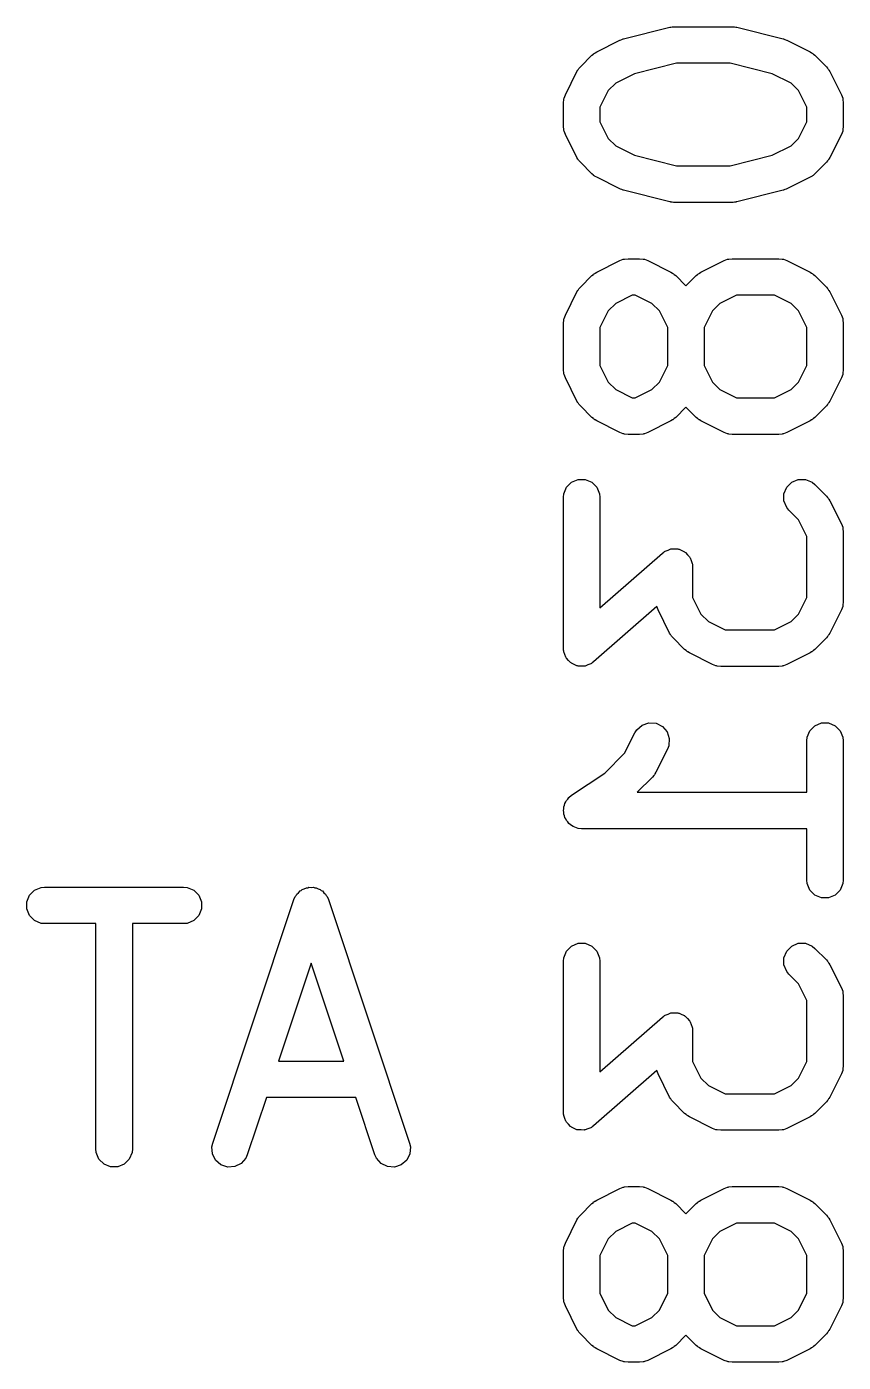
# Model space of a CAD drawing. Extents: x -2.1 to 1.75, y 0.25 to 2.72.
# Drawn here: x -0.092 to 0.0401, y 1.3953 to 1.6112 of the extents above; entities that cross this region are included whole.
import ezdxf

# ---------------------------------------------------------------- set-up
doc = ezdxf.new("R2010")
doc.units = 0
doc.header["$MEASUREMENT"] = 0
doc.layers.add('BLACK', color=7, linetype='CONTINUOUS')

msp = doc.modelspace()

# ---------------------------------------------------------------- linework, layer by layer
at = {"layer": 'BLACK', "linetype": 'CONTINUOUS'}
for p, q in [((0.00453, 1.60921), (0.01203, 1.61108)), ((0.01203, 1.61108), (0.01213, 1.6111)), ((0.01213, 1.6111), (0.01217, 1.61111)), ((0.01217, 1.61111), (0.01239, 1.61113)), ((0.01239, 1.61113), (0.0126, 1.61117)), ((0.0126, 1.61117), (0.01265, 1.61116)), ((0.01265, 1.61116), (0.01275, 1.61117)), ((0.01275, 1.61117), (0.02212, 1.61117)), ((0.02212, 1.61117), (0.02222, 1.61116)), ((0.02222, 1.61116), (0.02226, 1.61117)), ((0.02226, 1.61117), (0.02248, 1.61113)), ((0.02248, 1.61113), (0.0227, 1.61111)), ((0.0227, 1.61111), (0.02274, 1.6111)), ((0.02274, 1.6111), (0.02284, 1.61108)), ((0.02284, 1.61108), (0.03034, 1.60921)), ((0.00018, 1.60711), (0.00393, 1.60898)), ((0.00393, 1.60898), (0.00397, 1.609)), ((0.00397, 1.609), (0.00399, 1.60901)), ((0.00399, 1.60901), (0.00423, 1.6091)), ((0.00423, 1.6091), (0.00447, 1.60919)), ((0.00447, 1.60919), (0.00449, 1.60919)), ((0.00449, 1.60919), (0.00453, 1.60921)), ((0.03034, 1.60921), (0.03038, 1.60919)), ((0.03038, 1.60919), (0.0304, 1.60919)), ((0.0304, 1.60919), (0.03064, 1.6091)), ((0.03064, 1.6091), (0.03088, 1.60901)), ((0.03088, 1.60901), (0.0309, 1.609)), ((0.0309, 1.609), (0.03094, 1.60898)), ((0.03094, 1.60898), (0.03469, 1.60711)), ((-0.00246, 1.60468), (-0.00059, 1.60656)), ((-0.00059, 1.60656), (-0.00036, 1.60674)), ((-0.00036, 1.60674), (-0.00031, 1.6068)), ((-0.00031, 1.6068), (-0.00022, 1.60686)), ((-0.00022, 1.60686), (-0.00014, 1.60692)), ((-0.00014, 1.60692), (-0.00007, 1.60695)), ((-0.00007, 1.60695), (0.00018, 1.60711)), ((0.03469, 1.60711), (0.03494, 1.60695)), ((0.03494, 1.60695), (0.03501, 1.60692)), ((0.03501, 1.60692), (0.03509, 1.60686)), ((0.03509, 1.60686), (0.03518, 1.6068)), ((0.03518, 1.6068), (0.03523, 1.60674)), ((0.03523, 1.60674), (0.03546, 1.60656)), ((0.03546, 1.60656), (0.03733, 1.60468)), ((-0.00302, 1.60391), (-0.00286, 1.60416)), ((-0.00286, 1.60416), (-0.00283, 1.60423)), ((-0.00283, 1.60423), (-0.00277, 1.60431)), ((-0.00277, 1.60431), (-0.00271, 1.6044)), ((-0.00271, 1.6044), (-0.00265, 1.60445)), ((-0.00265, 1.60445), (-0.00246, 1.60468)), ((0.01311, 1.60526), (0.00628, 1.60356)), ((0.02176, 1.60526), (0.01311, 1.60526)), ((0.02859, 1.60356), (0.02176, 1.60526)), ((0.03733, 1.60468), (0.03752, 1.60445)), ((0.03752, 1.60445), (0.03758, 1.6044)), ((0.03758, 1.6044), (0.03763, 1.60431)), ((0.03763, 1.60431), (0.0377, 1.60423)), ((0.0377, 1.60423), (0.03773, 1.60416)), ((0.03773, 1.60416), (0.03789, 1.60391)), ((-0.00489, 1.60016), (-0.00302, 1.60391)), ((0.00325, 1.60204), (0.00205, 1.60084)), ((0.00628, 1.60356), (0.00325, 1.60204)), ((0.03162, 1.60204), (0.02859, 1.60356)), ((0.03282, 1.60084), (0.03162, 1.60204)), ((0.03789, 1.60391), (0.03976, 1.60016)), ((-0.0051, 1.59962), (-0.00489, 1.60016)), ((0.00205, 1.60084), (0.0007, 1.59815)), ((0.03417, 1.59815), (0.03282, 1.60084)), ((0.03976, 1.60016), (0.03997, 1.59962)), ((-0.0052, 1.59884), (-0.00515, 1.59942)), ((-0.0052, 1.59509), (-0.0052, 1.59884)), ((-0.00515, 1.59942), (-0.00511, 1.59952)), ((-0.00511, 1.59952), (-0.0051, 1.59962)), ((0.0007, 1.59815), (0.0007, 1.59579)), ((0.03417, 1.59579), (0.03417, 1.59815)), ((0.03997, 1.59962), (0.03997, 1.59952)), ((0.03997, 1.59952), (0.04001, 1.59942)), ((0.04001, 1.59942), (0.04007, 1.59884)), ((0.04007, 1.59884), (0.04007, 1.59509)), ((0.0007, 1.59579), (0.00205, 1.59309)), ((0.03282, 1.59309), (0.03417, 1.59579)), ((-0.00515, 1.59452), (-0.0052, 1.59509)), ((-0.00511, 1.59442), (-0.00515, 1.59452)), ((-0.0051, 1.59431), (-0.00511, 1.59442)), ((-0.00489, 1.59377), (-0.0051, 1.59431)), ((-0.00302, 1.59002), (-0.00489, 1.59377)), ((0.03976, 1.59377), (0.03789, 1.59002)), ((0.03997, 1.59431), (0.03976, 1.59377)), ((0.04001, 1.59452), (0.03997, 1.59442)), ((0.03997, 1.59442), (0.03997, 1.59431)), ((0.04007, 1.59509), (0.04001, 1.59452)), ((0.00205, 1.59309), (0.00325, 1.5919)), ((0.00325, 1.5919), (0.00628, 1.59038)), ((0.02859, 1.59038), (0.03162, 1.5919)), ((0.03162, 1.5919), (0.03282, 1.59309)), ((-0.00286, 1.58978), (-0.00302, 1.59002)), ((-0.00283, 1.5897), (-0.00286, 1.58978)), ((-0.00277, 1.58962), (-0.00283, 1.5897)), ((-0.00271, 1.58953), (-0.00277, 1.58962)), ((-0.00265, 1.58948), (-0.00271, 1.58953)), ((-0.00246, 1.58926), (-0.00265, 1.58948)), ((-0.00059, 1.58738), (-0.00246, 1.58926)), ((0.00628, 1.59038), (0.01311, 1.58867)), ((0.02176, 1.58867), (0.02859, 1.59038)), ((0.03733, 1.58926), (0.03546, 1.58738)), ((0.03752, 1.58948), (0.03733, 1.58926)), ((0.03758, 1.58953), (0.03752, 1.58948)), ((0.03763, 1.58962), (0.03758, 1.58953)), ((0.0377, 1.5897), (0.03763, 1.58962)), ((0.03773, 1.58978), (0.0377, 1.5897)), ((0.03789, 1.59002), (0.03773, 1.58978)), ((-0.00036, 1.5872), (-0.00059, 1.58738)), ((-0.00031, 1.58714), (-0.00036, 1.5872)), ((-0.00022, 1.58708), (-0.00031, 1.58714)), ((-0.00014, 1.58701), (-0.00022, 1.58708)), ((-0.00007, 1.58698), (-0.00014, 1.58701)), ((0.00018, 1.58683), (-0.00007, 1.58698)), ((0.00393, 1.58495), (0.00018, 1.58683)), ((0.01311, 1.58867), (0.02176, 1.58867)), ((0.03469, 1.58683), (0.03094, 1.58495)), ((0.03494, 1.58698), (0.03469, 1.58683)), ((0.03501, 1.58701), (0.03494, 1.58698)), ((0.03509, 1.58708), (0.03501, 1.58701)), ((0.03518, 1.58714), (0.03509, 1.58708)), ((0.03523, 1.5872), (0.03518, 1.58714)), ((0.03546, 1.58738), (0.03523, 1.5872)), ((0.00397, 1.58494), (0.00393, 1.58495)), ((0.00399, 1.58492), (0.00397, 1.58494)), ((0.00423, 1.58484), (0.00399, 1.58492)), ((0.00447, 1.58475), (0.00423, 1.58484)), ((0.00449, 1.58475), (0.00447, 1.58475)), ((0.00453, 1.58473), (0.00449, 1.58475)), ((0.01203, 1.58286), (0.00453, 1.58473)), ((0.03034, 1.58473), (0.02284, 1.58286)), ((0.03038, 1.58475), (0.03034, 1.58473)), ((0.0304, 1.58475), (0.03038, 1.58475)), ((0.03064, 1.58484), (0.0304, 1.58475)), ((0.03088, 1.58492), (0.03064, 1.58484)), ((0.0309, 1.58494), (0.03088, 1.58492)), ((0.03094, 1.58495), (0.0309, 1.58494)), ((0.01213, 1.58284), (0.01203, 1.58286)), ((0.01217, 1.58282), (0.01213, 1.58284)), ((0.01239, 1.5828), (0.01217, 1.58282)), ((0.0126, 1.58277), (0.01239, 1.5828)), ((0.01265, 1.58278), (0.0126, 1.58277)), ((0.01275, 1.58277), (0.01265, 1.58278)), ((0.02212, 1.58277), (0.01275, 1.58277)), ((0.02222, 1.58278), (0.02212, 1.58277)), ((0.02226, 1.58277), (0.02222, 1.58278)), ((0.02248, 1.5828), (0.02226, 1.58277)), ((0.0227, 1.58282), (0.02248, 1.5828)), ((0.02274, 1.58284), (0.0227, 1.58282)), ((0.02284, 1.58286), (0.02274, 1.58284)), ((0.00018, 1.57149), (0.00393, 1.57336)), ((0.00393, 1.57336), (0.00447, 1.57357)), ((0.00447, 1.57357), (0.00457, 1.57358)), ((0.00457, 1.57358), (0.00467, 1.57362)), ((0.00467, 1.57362), (0.00525, 1.57367)), ((0.00525, 1.57367), (0.00712, 1.57367)), ((0.00712, 1.57367), (0.0077, 1.57362)), ((0.0077, 1.57362), (0.0078, 1.57358)), ((0.0078, 1.57358), (0.0079, 1.57357)), ((0.0079, 1.57357), (0.00844, 1.57336)), ((0.00844, 1.57336), (0.01219, 1.57149)), ((0.01705, 1.57149), (0.0208, 1.57336)), ((0.0208, 1.57336), (0.02134, 1.57357)), ((0.02134, 1.57357), (0.02145, 1.57358)), ((0.02145, 1.57358), (0.02154, 1.57362)), ((0.02154, 1.57362), (0.02212, 1.57367)), ((0.02212, 1.57367), (0.02962, 1.57367)), ((0.02962, 1.57367), (0.0302, 1.57362)), ((0.0302, 1.57362), (0.03029, 1.57358)), ((0.03029, 1.57358), (0.0304, 1.57357)), ((0.0304, 1.57357), (0.03094, 1.57336)), ((0.03094, 1.57336), (0.03469, 1.57149)), ((-0.00246, 1.56906), (-0.00059, 1.57093)), ((-0.00059, 1.57093), (-0.00036, 1.57112)), ((-0.00036, 1.57112), (-0.00031, 1.57118)), ((-0.00031, 1.57118), (-0.00022, 1.57124)), ((-0.00022, 1.57124), (-0.00014, 1.5713)), ((-0.00014, 1.5713), (-0.00007, 1.57133)), ((-0.00007, 1.57133), (0.00018, 1.57149)), ((0.01219, 1.57149), (0.01244, 1.57133)), ((0.01244, 1.57133), (0.01251, 1.5713)), ((0.01251, 1.5713), (0.01259, 1.57124)), ((0.01259, 1.57124), (0.01268, 1.57118)), ((0.01268, 1.57118), (0.01273, 1.57112)), ((0.01273, 1.57112), (0.01296, 1.57093)), ((0.01296, 1.57093), (0.01462, 1.56927)), ((0.01462, 1.56927), (0.01628, 1.57093)), ((0.01628, 1.57093), (0.01651, 1.57112)), ((0.01651, 1.57112), (0.01656, 1.57118)), ((0.01656, 1.57118), (0.01665, 1.57124)), ((0.01665, 1.57124), (0.01673, 1.5713)), ((0.01673, 1.5713), (0.0168, 1.57133)), ((0.0168, 1.57133), (0.01705, 1.57149)), ((0.03469, 1.57149), (0.03494, 1.57133)), ((0.03494, 1.57133), (0.03501, 1.5713)), ((0.03501, 1.5713), (0.03509, 1.57124)), ((0.03509, 1.57124), (0.03518, 1.57118)), ((0.03518, 1.57118), (0.03523, 1.57112)), ((0.03523, 1.57112), (0.03546, 1.57093)), ((0.03546, 1.57093), (0.03733, 1.56906)), ((-0.00489, 1.56454), (-0.00302, 1.56829)), ((-0.00302, 1.56829), (-0.00286, 1.56854)), ((-0.00286, 1.56854), (-0.00283, 1.56861)), ((-0.00283, 1.56861), (-0.00277, 1.56869)), ((-0.00277, 1.56869), (-0.00271, 1.56878)), ((-0.00271, 1.56878), (-0.00265, 1.56883)), ((-0.00265, 1.56883), (-0.00246, 1.56906)), ((0.00594, 1.56777), (0.00325, 1.56642)), ((0.00643, 1.56777), (0.00594, 1.56777)), ((0.00912, 1.56642), (0.00643, 1.56777)), ((0.02282, 1.56777), (0.02012, 1.56642)), ((0.02892, 1.56777), (0.02282, 1.56777)), ((0.03162, 1.56642), (0.02892, 1.56777)), ((0.03733, 1.56906), (0.03752, 1.56883)), ((0.03752, 1.56883), (0.03758, 1.56878)), ((0.03758, 1.56878), (0.03763, 1.56869)), ((0.03763, 1.56869), (0.0377, 1.56861)), ((0.0377, 1.56861), (0.03773, 1.56854)), ((0.03773, 1.56854), (0.03789, 1.56829)), ((0.03789, 1.56829), (0.03976, 1.56454)), ((0.00205, 1.56522), (0.0007, 1.56253)), ((0.00325, 1.56642), (0.00205, 1.56522)), ((0.01032, 1.56522), (0.00912, 1.56642)), ((0.01167, 1.56253), (0.01032, 1.56522)), ((0.01892, 1.56522), (0.01757, 1.56253)), ((0.02012, 1.56642), (0.01892, 1.56522)), ((0.03282, 1.56522), (0.03162, 1.56642)), ((0.03417, 1.56253), (0.03282, 1.56522)), ((-0.0052, 1.56322), (-0.00515, 1.5638)), ((-0.0052, 1.55572), (-0.0052, 1.56322)), ((-0.00515, 1.5638), (-0.00511, 1.5639)), ((-0.00511, 1.5639), (-0.0051, 1.564)), ((-0.0051, 1.564), (-0.00489, 1.56454)), ((0.03976, 1.56454), (0.03997, 1.564)), ((0.03997, 1.564), (0.03997, 1.5639)), ((0.03997, 1.5639), (0.04001, 1.5638)), ((0.04001, 1.5638), (0.04007, 1.56322)), ((0.04007, 1.56322), (0.04007, 1.55572)), ((0.0007, 1.56253), (0.0007, 1.55642)), ((0.01167, 1.55642), (0.01167, 1.56253)), ((0.01757, 1.56253), (0.01757, 1.55642)), ((0.03417, 1.55642), (0.03417, 1.56253)), ((-0.00515, 1.55515), (-0.0052, 1.55572)), ((-0.00511, 1.55505), (-0.00515, 1.55515)), ((-0.0051, 1.55494), (-0.00511, 1.55505)), ((-0.00489, 1.5544), (-0.0051, 1.55494)), ((-0.00302, 1.55065), (-0.00489, 1.5544)), ((0.0007, 1.55642), (0.00205, 1.55372)), ((0.01032, 1.55372), (0.01167, 1.55642)), ((0.01757, 1.55642), (0.01892, 1.55372)), ((0.03282, 1.55372), (0.03417, 1.55642)), ((0.03976, 1.5544), (0.03789, 1.55065)), ((0.03997, 1.55494), (0.03976, 1.5544)), ((0.04001, 1.55515), (0.03997, 1.55505)), ((0.03997, 1.55505), (0.03997, 1.55494)), ((0.04007, 1.55572), (0.04001, 1.55515)), ((0.00205, 1.55372), (0.00325, 1.55253)), ((0.00325, 1.55253), (0.00594, 1.55118)), ((0.00643, 1.55118), (0.00912, 1.55253)), ((0.00912, 1.55253), (0.01032, 1.55372)), ((0.01892, 1.55372), (0.02012, 1.55253)), ((0.02012, 1.55253), (0.02282, 1.55118)), ((0.02892, 1.55118), (0.03162, 1.55253)), ((0.03162, 1.55253), (0.03282, 1.55372)), ((-0.00286, 1.55041), (-0.00302, 1.55065)), ((-0.00283, 1.55033), (-0.00286, 1.55041)), ((-0.00277, 1.55025), (-0.00283, 1.55033)), ((-0.00271, 1.55016), (-0.00277, 1.55025)), ((-0.00265, 1.55011), (-0.00271, 1.55016)), ((-0.00246, 1.54989), (-0.00265, 1.55011)), ((0.00594, 1.55118), (0.00643, 1.55118)), ((0.02282, 1.55118), (0.02892, 1.55118)), ((0.03752, 1.55011), (0.03733, 1.54989)), ((0.03758, 1.55016), (0.03752, 1.55011)), ((0.03763, 1.55025), (0.03758, 1.55016)), ((0.0377, 1.55033), (0.03763, 1.55025)), ((0.03773, 1.55041), (0.0377, 1.55033)), ((0.03789, 1.55065), (0.03773, 1.55041)), ((-0.00059, 1.54801), (-0.00246, 1.54989)), ((-0.00036, 1.54783), (-0.00059, 1.54801)), ((0.01296, 1.54801), (0.01273, 1.54783)), ((0.01462, 1.54967), (0.01296, 1.54801)), ((0.01628, 1.54801), (0.01462, 1.54967)), ((0.01651, 1.54783), (0.01628, 1.54801)), ((0.03546, 1.54801), (0.03523, 1.54783)), ((0.03733, 1.54989), (0.03546, 1.54801)), ((-0.00031, 1.54777), (-0.00036, 1.54783)), ((-0.00022, 1.54771), (-0.00031, 1.54777)), ((-0.00014, 1.54764), (-0.00022, 1.54771)), ((-0.00007, 1.54761), (-0.00014, 1.54764)), ((0.00018, 1.54746), (-0.00007, 1.54761)), ((0.00393, 1.54558), (0.00018, 1.54746)), ((0.01219, 1.54746), (0.00844, 1.54558)), ((0.01244, 1.54761), (0.01219, 1.54746)), ((0.01251, 1.54764), (0.01244, 1.54761)), ((0.01259, 1.54771), (0.01251, 1.54764)), ((0.01268, 1.54777), (0.01259, 1.54771)), ((0.01273, 1.54783), (0.01268, 1.54777)), ((0.01656, 1.54777), (0.01651, 1.54783)), ((0.01665, 1.54771), (0.01656, 1.54777)), ((0.01673, 1.54764), (0.01665, 1.54771)), ((0.0168, 1.54761), (0.01673, 1.54764)), ((0.01705, 1.54746), (0.0168, 1.54761)), ((0.0208, 1.54558), (0.01705, 1.54746)), ((0.03469, 1.54746), (0.03094, 1.54558)), ((0.03494, 1.54761), (0.03469, 1.54746)), ((0.03501, 1.54764), (0.03494, 1.54761)), ((0.03509, 1.54771), (0.03501, 1.54764)), ((0.03518, 1.54777), (0.03509, 1.54771)), ((0.03523, 1.54783), (0.03518, 1.54777)), ((0.00447, 1.54538), (0.00393, 1.54558)), ((0.00457, 1.54537), (0.00447, 1.54538)), ((0.00467, 1.54533), (0.00457, 1.54537)), ((0.00525, 1.54527), (0.00467, 1.54533)), ((0.00712, 1.54527), (0.00525, 1.54527)), ((0.0077, 1.54533), (0.00712, 1.54527)), ((0.0078, 1.54537), (0.0077, 1.54533)), ((0.0079, 1.54538), (0.0078, 1.54537)), ((0.00844, 1.54558), (0.0079, 1.54538)), ((0.02134, 1.54538), (0.0208, 1.54558)), ((0.02145, 1.54537), (0.02134, 1.54538)), ((0.02154, 1.54533), (0.02145, 1.54537)), ((0.02212, 1.54527), (0.02154, 1.54533)), ((0.02962, 1.54527), (0.02212, 1.54527)), ((0.0302, 1.54533), (0.02962, 1.54527)), ((0.03029, 1.54537), (0.0302, 1.54533)), ((0.0304, 1.54538), (0.03029, 1.54537)), ((0.03094, 1.54558), (0.0304, 1.54538)), ((-0.00471, 1.53674), (-0.00389, 1.53756)), ((-0.00389, 1.53756), (-0.00283, 1.538)), ((-0.00283, 1.538), (-0.00168, 1.538)), ((-0.00168, 1.538), (-0.00061, 1.53756)), ((-0.00061, 1.53756), (0.0002, 1.53674)), ((0.03091, 1.53674), (0.03173, 1.53756)), ((0.03173, 1.53756), (0.03279, 1.538)), ((0.03279, 1.538), (0.03395, 1.538)), ((0.03395, 1.538), (0.03501, 1.53756)), ((0.03501, 1.53756), (0.03546, 1.53719)), ((0.03546, 1.53719), (0.03733, 1.53531)), ((-0.0052, 1.5351), (-0.00515, 1.53568)), ((-0.0052, 1.51073), (-0.0052, 1.5351)), ((-0.00515, 1.53568), (-0.00471, 1.53674)), ((0.0002, 1.53674), (0.00064, 1.53568)), ((0.00064, 1.53568), (0.0007, 1.5351)), ((0.0007, 1.5351), (0.0007, 1.51724)), ((0.03047, 1.53568), (0.03091, 1.53674)), ((0.03047, 1.53453), (0.03047, 1.53568)), ((0.03733, 1.53531), (0.03752, 1.53509)), ((0.03752, 1.53509), (0.03758, 1.53504)), ((0.03758, 1.53504), (0.03763, 1.53495)), ((0.03763, 1.53495), (0.0377, 1.53487)), ((0.03091, 1.53346), (0.03047, 1.53453)), ((0.03128, 1.53301), (0.03091, 1.53346)), ((0.03282, 1.53148), (0.03128, 1.53301)), ((0.0377, 1.53487), (0.03773, 1.53479)), ((0.03773, 1.53479), (0.03789, 1.53455)), ((0.03789, 1.53455), (0.03976, 1.5308)), ((0.03417, 1.52878), (0.03282, 1.53148)), ((0.03976, 1.5308), (0.03997, 1.53026)), ((0.03417, 1.51893), (0.03417, 1.52878)), ((0.03997, 1.53026), (0.03997, 1.53015)), ((0.03997, 1.53015), (0.04001, 1.53005)), ((0.04001, 1.53005), (0.04007, 1.52948)), ((0.04007, 1.52948), (0.04007, 1.51823)), ((0.01105, 1.52625), (0.01111, 1.52631)), ((0.01111, 1.52631), (0.01116, 1.52633)), ((0.01116, 1.52633), (0.01127, 1.52641)), ((0.01127, 1.52641), (0.01173, 1.52657)), ((0.01173, 1.52657), (0.01217, 1.52675)), ((0.01217, 1.52675), (0.01227, 1.52675)), ((0.01227, 1.52675), (0.01236, 1.52678)), ((0.01236, 1.52678), (0.01284, 1.52675)), ((0.01284, 1.52675), (0.01332, 1.52675)), ((0.01332, 1.52675), (0.01341, 1.52671)), ((0.01341, 1.52671), (0.01351, 1.5267)), ((0.01351, 1.5267), (0.01394, 1.52649)), ((0.01394, 1.52649), (0.01439, 1.52631)), ((0.01439, 1.52631), (0.01446, 1.52624)), ((0.0007, 1.51724), (0.0108, 1.52607)), ((0.0108, 1.52607), (0.01105, 1.52625)), ((0.01446, 1.52624), (0.01455, 1.52619)), ((0.01455, 1.52619), (0.01486, 1.52583)), ((0.01486, 1.52583), (0.0152, 1.52549)), ((0.0152, 1.52549), (0.01524, 1.5254)), ((0.01524, 1.5254), (0.01531, 1.52533)), ((0.01531, 1.52533), (0.01546, 1.52487)), ((0.01546, 1.52487), (0.01564, 1.52443)), ((0.01564, 1.52443), (0.01566, 1.52429)), ((0.01566, 1.52429), (0.01567, 1.52423)), ((0.01567, 1.52423), (0.01567, 1.52416)), ((0.01567, 1.52416), (0.0157, 1.52385)), ((0.0157, 1.52385), (0.0157, 1.51893)), ((0.0157, 1.51893), (0.01705, 1.51623)), ((0.03282, 1.51623), (0.03417, 1.51893)), ((0.04001, 1.51765), (0.03997, 1.51755)), ((0.04007, 1.51823), (0.04001, 1.51765)), ((0.0099, 1.51744), (-0.00031, 1.50851)), ((0.01011, 1.51691), (0.0099, 1.51744)), ((0.01198, 1.51316), (0.01011, 1.51691)), ((0.01705, 1.51623), (0.01825, 1.51503)), ((0.03162, 1.51503), (0.03282, 1.51623)), ((0.03976, 1.51691), (0.03789, 1.51316)), ((0.03997, 1.51745), (0.03976, 1.51691)), ((0.03997, 1.51755), (0.03997, 1.51745)), ((0.01825, 1.51503), (0.02094, 1.51368)), ((0.02094, 1.51368), (0.02892, 1.51368)), ((0.02892, 1.51368), (0.03162, 1.51503)), ((0.01214, 1.51291), (0.01198, 1.51316)), ((0.01217, 1.51284), (0.01214, 1.51291)), ((0.01223, 1.51276), (0.01217, 1.51284)), ((0.01229, 1.51267), (0.01223, 1.51276)), ((0.01235, 1.51262), (0.01229, 1.51267)), ((0.01253, 1.51239), (0.01235, 1.51262)), ((0.01441, 1.51052), (0.01253, 1.51239)), ((0.03733, 1.51239), (0.03546, 1.51052)), ((0.03752, 1.51262), (0.03733, 1.51239)), ((0.03758, 1.51267), (0.03752, 1.51262)), ((0.03763, 1.51276), (0.03758, 1.51267)), ((0.0377, 1.51284), (0.03763, 1.51276)), ((0.03773, 1.51291), (0.0377, 1.51284)), ((0.03789, 1.51316), (0.03773, 1.51291)), ((-0.00517, 1.51042), (-0.0052, 1.51073)), ((-0.00518, 1.51035), (-0.00517, 1.51042)), ((-0.00516, 1.51029), (-0.00518, 1.51035)), ((-0.00515, 1.51015), (-0.00516, 1.51029)), ((-0.00496, 1.50971), (-0.00515, 1.51015)), ((-0.00481, 1.50926), (-0.00496, 1.50971)), ((-0.00474, 1.50918), (-0.00481, 1.50926)), ((-0.00471, 1.50909), (-0.00474, 1.50918)), ((-0.00437, 1.50875), (-0.00471, 1.50909)), ((0.01463, 1.51033), (0.01441, 1.51052)), ((0.01469, 1.51027), (0.01463, 1.51033)), ((0.01477, 1.51022), (0.01469, 1.51027)), ((0.01486, 1.51015), (0.01477, 1.51022)), ((0.01493, 1.51012), (0.01486, 1.51015)), ((0.01518, 1.50996), (0.01493, 1.51012)), ((0.01893, 1.50809), (0.01518, 1.50996)), ((0.03469, 1.50996), (0.03094, 1.50809)), ((0.03494, 1.51012), (0.03469, 1.50996)), ((0.03501, 1.51015), (0.03494, 1.51012)), ((0.03509, 1.51022), (0.03501, 1.51015)), ((0.03518, 1.51027), (0.03509, 1.51022)), ((0.03523, 1.51033), (0.03518, 1.51027)), ((0.03546, 1.51052), (0.03523, 1.51033)), ((-0.00405, 1.50839), (-0.00437, 1.50875)), ((-0.00396, 1.50834), (-0.00405, 1.50839)), ((-0.00389, 1.50827), (-0.00396, 1.50834)), ((-0.00345, 1.50809), (-0.00389, 1.50827)), ((-0.00302, 1.50788), (-0.00345, 1.50809)), ((-0.00292, 1.50787), (-0.00302, 1.50788)), ((-0.00283, 1.50783), (-0.00292, 1.50787)), ((-0.00235, 1.50783), (-0.00283, 1.50783)), ((-0.00187, 1.5078), (-0.00235, 1.50783)), ((-0.00177, 1.50783), (-0.00187, 1.5078)), ((-0.00168, 1.50783), (-0.00177, 1.50783)), ((-0.00123, 1.50802), (-0.00168, 1.50783)), ((-0.00078, 1.50817), (-0.00123, 1.50802)), ((-0.00066, 1.50825), (-0.00078, 1.50817)), ((-0.00061, 1.50827), (-0.00066, 1.50825)), ((-0.00056, 1.50833), (-0.00061, 1.50827)), ((-0.00031, 1.50851), (-0.00056, 1.50833)), ((0.01947, 1.50788), (0.01893, 1.50809)), ((0.01957, 1.50787), (0.01947, 1.50788)), ((0.01967, 1.50783), (0.01957, 1.50787)), ((0.02025, 1.50778), (0.01967, 1.50783)), ((0.02962, 1.50778), (0.02025, 1.50778)), ((0.0302, 1.50783), (0.02962, 1.50778)), ((0.03029, 1.50787), (0.0302, 1.50783)), ((0.0304, 1.50788), (0.03029, 1.50787)), ((0.03094, 1.50809), (0.0304, 1.50788)), ((0.00666, 1.49754), (0.00754, 1.4983)), ((0.00754, 1.4983), (0.00863, 1.49866)), ((0.00863, 1.49866), (0.00978, 1.49858)), ((0.00978, 1.49858), (0.01081, 1.49806)), ((0.03548, 1.49819), (0.03654, 1.49863)), ((0.03654, 1.49863), (0.03769, 1.49863)), ((0.03769, 1.49863), (0.03876, 1.49819)), ((0.0047, 1.49373), (0.00636, 1.49705)), ((0.00636, 1.49705), (0.00666, 1.49754)), ((0.01081, 1.49806), (0.01156, 1.49719)), ((0.01156, 1.49719), (0.01193, 1.4961)), ((0.01193, 1.4961), (0.01185, 1.49495)), ((0.03417, 1.49573), (0.03422, 1.49631)), ((0.03422, 1.49631), (0.03466, 1.49737)), ((0.03466, 1.49737), (0.03548, 1.49819)), ((0.03876, 1.49819), (0.03957, 1.49737)), ((0.03957, 1.49737), (0.04001, 1.49631)), ((0.04001, 1.49631), (0.04007, 1.49573)), ((0.01164, 1.49441), (0.00976, 1.49066)), ((0.01185, 1.49495), (0.01164, 1.49441)), ((0.03417, 1.48744), (0.03417, 1.49573)), ((0.04007, 1.49573), (0.04007, 1.47323)), ((0.00149, 1.49053), (0.0047, 1.49373)), ((-0.00389, 1.48694), (0.00149, 1.49053)), ((0.00921, 1.48989), (0.00675, 1.48744)), ((0.0094, 1.49012), (0.00921, 1.48989)), ((0.00946, 1.49017), (0.0094, 1.49012)), ((0.00951, 1.49026), (0.00946, 1.49017)), ((0.00958, 1.49034), (0.00951, 1.49026)), ((0.00961, 1.49041), (0.00958, 1.49034)), ((0.00976, 1.49066), (0.00961, 1.49041)), ((0.00675, 1.48744), (0.03417, 1.48744)), ((-0.00515, 1.48506), (-0.00504, 1.48533)), ((-0.00504, 1.48533), (-0.00498, 1.48562)), ((-0.00498, 1.48562), (-0.00482, 1.48586)), ((-0.00482, 1.48586), (-0.00471, 1.48612)), ((-0.00471, 1.48612), (-0.0045, 1.48633)), ((-0.0045, 1.48633), (-0.00434, 1.48657)), ((-0.00434, 1.48657), (-0.00389, 1.48694)), ((-0.00389, 1.48694), (-0.00389, 1.48694)), ((-0.00389, 1.48694), (-0.00389, 1.48694)), ((-0.00389, 1.48694), (-0.00389, 1.48694)), ((-0.0052, 1.48449), (-0.00515, 1.48477)), ((-0.00515, 1.4842), (-0.0052, 1.48449)), ((-0.00515, 1.48477), (-0.00515, 1.48506)), ((-0.00515, 1.48391), (-0.00515, 1.4842)), ((-0.00504, 1.48364), (-0.00515, 1.48391)), ((-0.00498, 1.48336), (-0.00504, 1.48364)), ((-0.00482, 1.48311), (-0.00498, 1.48336)), ((-0.00471, 1.48284), (-0.00482, 1.48311)), ((-0.0045, 1.48264), (-0.00471, 1.48284)), ((-0.00434, 1.4824), (-0.0045, 1.48264)), ((-0.0041, 1.48223), (-0.00434, 1.4824)), ((-0.00389, 1.48203), (-0.0041, 1.48223)), ((-0.00362, 1.48192), (-0.00389, 1.48203)), ((-0.00338, 1.48176), (-0.00362, 1.48192)), ((-0.0031, 1.4817), (-0.00338, 1.48176)), ((-0.00283, 1.48159), (-0.0031, 1.4817)), ((-0.00226, 1.48153), (-0.00283, 1.48159)), ((-0.00225, 1.48153), (-0.00226, 1.48153)), ((0.03417, 1.48153), (-0.00225, 1.48153)), ((-0.00225, 1.48153), (-0.00225, 1.48153)), ((-0.00225, 1.48153), (-0.00225, 1.48153)), ((0.03417, 1.47323), (0.03417, 1.48153)), ((0.03422, 1.47266), (0.03417, 1.47323)), ((0.03466, 1.47159), (0.03422, 1.47266)), ((0.04001, 1.47266), (0.03957, 1.47159)), ((0.04007, 1.47323), (0.04001, 1.47266)), ((-0.09202, 1.46972), (-0.09158, 1.47078)), ((-0.09158, 1.47078), (-0.09076, 1.4716)), ((-0.09076, 1.4716), (-0.0897, 1.47204)), ((-0.0897, 1.47204), (-0.08912, 1.47209)), ((-0.08912, 1.47209), (-0.06663, 1.47209)), ((-0.06663, 1.47209), (-0.06605, 1.47204)), ((-0.06605, 1.47204), (-0.06499, 1.4716)), ((-0.06499, 1.4716), (-0.06417, 1.47078)), ((-0.06417, 1.47078), (-0.06373, 1.46972)), ((-0.0488, 1.47007), (-0.04857, 1.4706)), ((-0.04857, 1.4706), (-0.04843, 1.47076)), ((-0.04843, 1.47076), (-0.04834, 1.47095)), ((-0.04834, 1.47095), (-0.04806, 1.47119)), ((-0.04806, 1.47119), (-0.04781, 1.47147)), ((-0.04781, 1.47147), (-0.04762, 1.47157)), ((-0.04762, 1.47157), (-0.04747, 1.47171)), ((-0.04747, 1.47171), (-0.04711, 1.47182)), ((-0.04711, 1.47182), (-0.04678, 1.47199)), ((-0.04678, 1.47199), (-0.04657, 1.472)), ((-0.04657, 1.472), (-0.04637, 1.47207)), ((-0.04637, 1.47207), (-0.046, 1.47204)), ((-0.046, 1.47204), (-0.04563, 1.47207)), ((-0.04563, 1.47207), (-0.04543, 1.472)), ((-0.04543, 1.472), (-0.04522, 1.47199)), ((-0.04522, 1.47199), (-0.04489, 1.47182)), ((-0.04489, 1.47182), (-0.04454, 1.47171)), ((-0.04454, 1.47171), (-0.04438, 1.47157)), ((-0.04438, 1.47157), (-0.04419, 1.47147)), ((-0.04419, 1.47147), (-0.04395, 1.47119)), ((-0.04395, 1.47119), (-0.04367, 1.47095)), ((-0.04367, 1.47095), (-0.04358, 1.47076)), ((-0.04358, 1.47076), (-0.04344, 1.4706)), ((-0.04344, 1.4706), (-0.0432, 1.47007)), ((0.03548, 1.47078), (0.03466, 1.47159)), ((0.03654, 1.47034), (0.03548, 1.47078)), ((0.03769, 1.47034), (0.03654, 1.47034)), ((0.03876, 1.47078), (0.03769, 1.47034)), ((0.03957, 1.47159), (0.03876, 1.47078)), ((-0.09202, 1.46856), (-0.09202, 1.46972)), ((-0.09158, 1.4675), (-0.09202, 1.46856)), ((-0.06373, 1.46856), (-0.06417, 1.4675)), ((-0.06373, 1.46972), (-0.06373, 1.46856)), ((-0.06193, 1.4307), (-0.0488, 1.47007)), ((-0.0432, 1.47007), (-0.03008, 1.4307)), ((-0.09076, 1.46669), (-0.09158, 1.4675)), ((-0.0897, 1.46624), (-0.09076, 1.46669)), ((-0.08912, 1.46619), (-0.0897, 1.46624)), ((-0.08083, 1.46619), (-0.08912, 1.46619)), ((-0.08083, 1.42977), (-0.08083, 1.46619)), ((-0.06663, 1.46619), (-0.07492, 1.46619)), ((-0.07492, 1.46619), (-0.07492, 1.42977)), ((-0.06605, 1.46624), (-0.06663, 1.46619)), ((-0.06499, 1.46669), (-0.06605, 1.46624)), ((-0.06417, 1.4675), (-0.06499, 1.46669)), ((-0.00515, 1.46069), (-0.00471, 1.46175)), ((-0.00471, 1.46175), (-0.00389, 1.46257)), ((-0.00389, 1.46257), (-0.00283, 1.46301)), ((-0.00283, 1.46301), (-0.00168, 1.46301)), ((-0.00168, 1.46301), (-0.00061, 1.46257)), ((-0.00061, 1.46257), (0.0002, 1.46175)), ((0.0002, 1.46175), (0.00064, 1.46069)), ((0.03047, 1.46069), (0.03091, 1.46175)), ((0.03091, 1.46175), (0.03173, 1.46257)), ((0.03173, 1.46257), (0.03279, 1.46301)), ((0.03279, 1.46301), (0.03395, 1.46301)), ((0.03395, 1.46301), (0.03501, 1.46257)), ((0.03501, 1.46257), (0.03546, 1.4622)), ((0.03546, 1.4622), (0.03733, 1.46032)), ((-0.046, 1.4598), (-0.05128, 1.44397)), ((-0.04073, 1.44397), (-0.046, 1.4598)), ((-0.0052, 1.46011), (-0.00515, 1.46069)), ((-0.0052, 1.43574), (-0.0052, 1.46011)), ((0.00064, 1.46069), (0.0007, 1.46011)), ((0.0007, 1.46011), (0.0007, 1.44225)), ((0.03047, 1.45953), (0.03047, 1.46069)), ((0.03091, 1.45847), (0.03047, 1.45953)), ((0.03733, 1.46032), (0.03752, 1.4601)), ((0.03752, 1.4601), (0.03758, 1.46005)), ((0.03758, 1.46005), (0.03763, 1.45996)), ((0.03763, 1.45996), (0.0377, 1.45988)), ((0.0377, 1.45988), (0.03773, 1.4598)), ((0.03773, 1.4598), (0.03789, 1.45956)), ((0.03789, 1.45956), (0.03976, 1.45581)), ((0.03128, 1.45802), (0.03091, 1.45847)), ((0.03282, 1.45649), (0.03128, 1.45802)), ((0.03417, 1.45379), (0.03282, 1.45649)), ((0.03976, 1.45581), (0.03997, 1.45527)), ((0.03997, 1.45527), (0.03997, 1.45516)), ((0.03997, 1.45516), (0.04001, 1.45506)), ((0.04001, 1.45506), (0.04007, 1.45449)), ((0.03417, 1.44393), (0.03417, 1.45379)), ((0.04007, 1.45449), (0.04007, 1.44324)), ((0.0007, 1.44225), (0.0108, 1.45108)), ((0.0108, 1.45108), (0.01105, 1.45126)), ((0.01105, 1.45126), (0.01111, 1.45132)), ((0.01111, 1.45132), (0.01116, 1.45134)), ((0.01116, 1.45134), (0.01127, 1.45142)), ((0.01127, 1.45142), (0.01173, 1.45157)), ((0.01173, 1.45157), (0.01217, 1.45176)), ((0.01217, 1.45176), (0.01227, 1.45176)), ((0.01227, 1.45176), (0.01236, 1.45179)), ((0.01236, 1.45179), (0.01284, 1.45176)), ((0.01284, 1.45176), (0.01332, 1.45176)), ((0.01332, 1.45176), (0.01341, 1.45172)), ((0.01341, 1.45172), (0.01351, 1.45171)), ((0.01351, 1.45171), (0.01394, 1.4515)), ((0.01394, 1.4515), (0.01439, 1.45132)), ((0.01439, 1.45132), (0.01446, 1.45125)), ((0.01446, 1.45125), (0.01455, 1.4512)), ((0.01455, 1.4512), (0.01486, 1.45084)), ((0.01486, 1.45084), (0.0152, 1.4505)), ((0.0152, 1.4505), (0.01524, 1.45041)), ((0.01524, 1.45041), (0.01531, 1.45034)), ((0.01531, 1.45034), (0.01546, 1.44988)), ((0.01546, 1.44988), (0.01564, 1.44944)), ((0.01564, 1.44944), (0.01566, 1.4493)), ((0.01566, 1.4493), (0.01567, 1.44924)), ((0.01567, 1.44924), (0.01567, 1.44917)), ((0.01567, 1.44917), (0.0157, 1.44886)), ((0.0157, 1.44886), (0.0157, 1.44393)), ((-0.05128, 1.44397), (-0.04073, 1.44397)), ((0.0099, 1.44245), (-0.00031, 1.43352)), ((0.01011, 1.44192), (0.0099, 1.44245)), ((0.0157, 1.44393), (0.01705, 1.44124)), ((0.03282, 1.44124), (0.03417, 1.44393)), ((0.03997, 1.44246), (0.03976, 1.44192)), ((0.04001, 1.44266), (0.03997, 1.44256)), ((0.03997, 1.44256), (0.03997, 1.44246)), ((0.04007, 1.44324), (0.04001, 1.44266)), ((0.01198, 1.43817), (0.01011, 1.44192)), ((0.01705, 1.44124), (0.01825, 1.44004)), ((0.01825, 1.44004), (0.02094, 1.43869)), ((0.02892, 1.43869), (0.03162, 1.44004)), ((0.03162, 1.44004), (0.03282, 1.44124)), ((0.03976, 1.44192), (0.03789, 1.43817)), ((-0.05325, 1.43807), (-0.05633, 1.42884)), ((-0.03876, 1.43807), (-0.05325, 1.43807)), ((-0.03568, 1.42884), (-0.03876, 1.43807)), ((0.01214, 1.43792), (0.01198, 1.43817)), ((0.01217, 1.43785), (0.01214, 1.43792)), ((0.01223, 1.43777), (0.01217, 1.43785)), ((0.01229, 1.43768), (0.01223, 1.43777)), ((0.02094, 1.43869), (0.02892, 1.43869)), ((0.03763, 1.43777), (0.03758, 1.43768)), ((0.0377, 1.43785), (0.03763, 1.43777)), ((0.03773, 1.43792), (0.0377, 1.43785)), ((0.03789, 1.43817), (0.03773, 1.43792)), ((-0.00517, 1.43543), (-0.0052, 1.43574)), ((0.01235, 1.43763), (0.01229, 1.43768)), ((0.01253, 1.4374), (0.01235, 1.43763)), ((0.01441, 1.43553), (0.01253, 1.4374)), ((0.03733, 1.4374), (0.03546, 1.43553)), ((0.03752, 1.43763), (0.03733, 1.4374)), ((0.03758, 1.43768), (0.03752, 1.43763)), ((-0.00518, 1.43536), (-0.00517, 1.43543)), ((-0.00516, 1.4353), (-0.00518, 1.43536)), ((-0.00515, 1.43516), (-0.00516, 1.4353)), ((-0.00496, 1.43472), (-0.00515, 1.43516)), ((-0.00481, 1.43427), (-0.00496, 1.43472)), ((-0.00474, 1.43419), (-0.00481, 1.43427)), ((-0.00471, 1.4341), (-0.00474, 1.43419)), ((-0.00437, 1.43376), (-0.00471, 1.4341)), ((-0.00405, 1.4334), (-0.00437, 1.43376)), ((-0.00031, 1.43352), (-0.00056, 1.43334)), ((0.01463, 1.43534), (0.01441, 1.43553)), ((0.01469, 1.43528), (0.01463, 1.43534)), ((0.01477, 1.43522), (0.01469, 1.43528)), ((0.01486, 1.43516), (0.01477, 1.43522)), ((0.01493, 1.43513), (0.01486, 1.43516)), ((0.01518, 1.43497), (0.01493, 1.43513)), ((0.01893, 1.4331), (0.01518, 1.43497)), ((0.03469, 1.43497), (0.03094, 1.4331)), ((0.03494, 1.43513), (0.03469, 1.43497)), ((0.03501, 1.43516), (0.03494, 1.43513)), ((0.03509, 1.43522), (0.03501, 1.43516)), ((0.03518, 1.43528), (0.03509, 1.43522)), ((0.03523, 1.43534), (0.03518, 1.43528)), ((0.03546, 1.43553), (0.03523, 1.43534)), ((-0.00396, 1.43335), (-0.00405, 1.4334)), ((-0.00389, 1.43328), (-0.00396, 1.43335)), ((-0.00345, 1.4331), (-0.00389, 1.43328)), ((-0.00302, 1.43289), (-0.00345, 1.4331)), ((-0.00292, 1.43288), (-0.00302, 1.43289)), ((-0.00283, 1.43284), (-0.00292, 1.43288)), ((-0.00235, 1.43284), (-0.00283, 1.43284)), ((-0.00187, 1.43281), (-0.00235, 1.43284)), ((-0.00177, 1.43284), (-0.00187, 1.43281)), ((-0.00168, 1.43284), (-0.00177, 1.43284)), ((-0.00123, 1.43303), (-0.00168, 1.43284)), ((-0.00078, 1.43318), (-0.00123, 1.43303)), ((-0.00066, 1.43326), (-0.00078, 1.43318)), ((-0.00061, 1.43328), (-0.00066, 1.43326)), ((-0.00056, 1.43334), (-0.00061, 1.43328)), ((0.01947, 1.43289), (0.01893, 1.4331)), ((0.01957, 1.43288), (0.01947, 1.43289)), ((0.01967, 1.43284), (0.01957, 1.43288)), ((0.02025, 1.43279), (0.01967, 1.43284)), ((0.02962, 1.43279), (0.02025, 1.43279)), ((0.0302, 1.43284), (0.02962, 1.43279)), ((0.03029, 1.43288), (0.0302, 1.43284)), ((0.0304, 1.43289), (0.03029, 1.43288)), ((0.03094, 1.4331), (0.0304, 1.43289)), ((-0.08077, 1.42919), (-0.08083, 1.42977)), ((-0.08033, 1.42813), (-0.08077, 1.42919)), ((-0.07498, 1.42919), (-0.07542, 1.42813)), ((-0.07492, 1.42977), (-0.07498, 1.42919)), ((-0.06206, 1.43014), (-0.06193, 1.4307)), ((-0.06197, 1.42899), (-0.06206, 1.43014)), ((-0.03008, 1.4307), (-0.02995, 1.43014)), ((-0.02995, 1.43014), (-0.03003, 1.42899)), ((-0.07951, 1.42732), (-0.08033, 1.42813)), ((-0.07845, 1.42687), (-0.07951, 1.42732)), ((-0.07623, 1.42732), (-0.0773, 1.42687)), ((-0.07542, 1.42813), (-0.07623, 1.42732)), ((-0.06146, 1.42796), (-0.06197, 1.42899)), ((-0.06059, 1.42721), (-0.06146, 1.42796)), ((-0.0595, 1.42684), (-0.06059, 1.42721)), ((-0.05732, 1.42744), (-0.05835, 1.42692)), ((-0.05656, 1.42831), (-0.05732, 1.42744)), ((-0.05633, 1.42884), (-0.05656, 1.42831)), ((-0.03544, 1.42831), (-0.03568, 1.42884)), ((-0.03469, 1.42744), (-0.03544, 1.42831)), ((-0.03366, 1.42692), (-0.03469, 1.42744)), ((-0.03142, 1.42721), (-0.03251, 1.42684)), ((-0.03055, 1.42796), (-0.03142, 1.42721)), ((-0.03003, 1.42899), (-0.03055, 1.42796)), ((-0.0773, 1.42687), (-0.07845, 1.42687)), ((-0.05835, 1.42692), (-0.0595, 1.42684)), ((-0.03251, 1.42684), (-0.03366, 1.42692)), ((0.00018, 1.42151), (0.00393, 1.42338)), ((0.00393, 1.42338), (0.00447, 1.42359)), ((0.00447, 1.42359), (0.00457, 1.4236)), ((0.00457, 1.4236), (0.00467, 1.42364)), ((0.00467, 1.42364), (0.00525, 1.42369)), ((0.00525, 1.42369), (0.00712, 1.42369)), ((0.00712, 1.42369), (0.0077, 1.42364)), ((0.0077, 1.42364), (0.0078, 1.4236)), ((0.0078, 1.4236), (0.0079, 1.42359)), ((0.0079, 1.42359), (0.00844, 1.42338)), ((0.00844, 1.42338), (0.01219, 1.42151)), ((0.01705, 1.42151), (0.0208, 1.42338)), ((0.0208, 1.42338), (0.02134, 1.42359)), ((0.02134, 1.42359), (0.02145, 1.4236)), ((0.02145, 1.4236), (0.02154, 1.42364)), ((0.02154, 1.42364), (0.02212, 1.42369)), ((0.02212, 1.42369), (0.02962, 1.42369)), ((0.02962, 1.42369), (0.0302, 1.42364)), ((0.0302, 1.42364), (0.03029, 1.4236)), ((0.03029, 1.4236), (0.0304, 1.42359)), ((0.0304, 1.42359), (0.03094, 1.42338)), ((0.03094, 1.42338), (0.03469, 1.42151)), ((-0.00246, 1.41908), (-0.00059, 1.42095)), ((-0.00059, 1.42095), (-0.00036, 1.42114)), ((-0.00036, 1.42114), (-0.00031, 1.4212)), ((-0.00031, 1.4212), (-0.00022, 1.42125)), ((-0.00022, 1.42125), (-0.00014, 1.42132)), ((-0.00014, 1.42132), (-0.00007, 1.42135)), ((-0.00007, 1.42135), (0.00018, 1.42151)), ((0.01219, 1.42151), (0.01244, 1.42135)), ((0.01244, 1.42135), (0.01251, 1.42132)), ((0.01251, 1.42132), (0.01259, 1.42125)), ((0.01259, 1.42125), (0.01268, 1.4212)), ((0.01268, 1.4212), (0.01273, 1.42114)), ((0.01273, 1.42114), (0.01296, 1.42095)), ((0.01296, 1.42095), (0.01462, 1.41929)), ((0.01462, 1.41929), (0.01628, 1.42095)), ((0.01628, 1.42095), (0.01651, 1.42114)), ((0.01651, 1.42114), (0.01656, 1.4212)), ((0.01656, 1.4212), (0.01665, 1.42125)), ((0.01665, 1.42125), (0.01673, 1.42132)), ((0.01673, 1.42132), (0.0168, 1.42135)), ((0.0168, 1.42135), (0.01705, 1.42151)), ((0.03469, 1.42151), (0.03494, 1.42135)), ((0.03494, 1.42135), (0.03501, 1.42132)), ((0.03501, 1.42132), (0.03509, 1.42125)), ((0.03509, 1.42125), (0.03518, 1.4212)), ((0.03518, 1.4212), (0.03523, 1.42114)), ((0.03523, 1.42114), (0.03546, 1.42095)), ((0.03546, 1.42095), (0.03733, 1.41908)), ((-0.00302, 1.41831), (-0.00286, 1.41856)), ((-0.00286, 1.41856), (-0.00283, 1.41863)), ((-0.00283, 1.41863), (-0.00277, 1.41871)), ((-0.00277, 1.41871), (-0.00271, 1.4188)), ((-0.00271, 1.4188), (-0.00265, 1.41885)), ((-0.00265, 1.41885), (-0.00246, 1.41908)), ((0.03733, 1.41908), (0.03752, 1.41885)), ((0.03752, 1.41885), (0.03758, 1.4188)), ((0.03758, 1.4188), (0.03763, 1.41871)), ((0.03763, 1.41871), (0.0377, 1.41863)), ((0.0377, 1.41863), (0.03773, 1.41856)), ((0.03773, 1.41856), (0.03789, 1.41831)), ((-0.00489, 1.41456), (-0.00302, 1.41831)), ((0.00325, 1.41644), (0.00205, 1.41524)), ((0.00594, 1.41779), (0.00325, 1.41644)), ((0.00643, 1.41779), (0.00594, 1.41779)), ((0.00912, 1.41644), (0.00643, 1.41779)), ((0.01032, 1.41524), (0.00912, 1.41644)), ((0.02012, 1.41644), (0.01892, 1.41524)), ((0.02282, 1.41779), (0.02012, 1.41644)), ((0.02892, 1.41779), (0.02282, 1.41779)), ((0.03162, 1.41644), (0.02892, 1.41779)), ((0.03282, 1.41524), (0.03162, 1.41644)), ((0.03789, 1.41831), (0.03976, 1.41456)), ((-0.00511, 1.41392), (-0.0051, 1.41402)), ((-0.0051, 1.41402), (-0.00489, 1.41456)), ((0.00205, 1.41524), (0.0007, 1.41254)), ((0.01167, 1.41254), (0.01032, 1.41524)), ((0.01892, 1.41524), (0.01757, 1.41254)), ((0.03417, 1.41254), (0.03282, 1.41524)), ((0.03976, 1.41456), (0.03997, 1.41402)), ((0.03997, 1.41402), (0.03997, 1.41392)), ((-0.0052, 1.41324), (-0.00515, 1.41382)), ((-0.0052, 1.40574), (-0.0052, 1.41324)), ((-0.00515, 1.41382), (-0.00511, 1.41392)), ((0.0007, 1.41254), (0.0007, 1.40644)), ((0.01167, 1.40644), (0.01167, 1.41254)), ((0.01757, 1.41254), (0.01757, 1.40644)), ((0.03417, 1.40644), (0.03417, 1.41254)), ((0.03997, 1.41392), (0.04001, 1.41382)), ((0.04001, 1.41382), (0.04007, 1.41324)), ((0.04007, 1.41324), (0.04007, 1.40574)), ((-0.00515, 1.40517), (-0.0052, 1.40574)), ((0.0007, 1.40644), (0.00205, 1.40374)), ((0.01032, 1.40374), (0.01167, 1.40644)), ((0.01757, 1.40644), (0.01892, 1.40374)), ((0.03282, 1.40374), (0.03417, 1.40644)), ((0.04007, 1.40574), (0.04001, 1.40517)), ((-0.00511, 1.40507), (-0.00515, 1.40517)), ((-0.0051, 1.40496), (-0.00511, 1.40507)), ((-0.00489, 1.40442), (-0.0051, 1.40496)), ((-0.00302, 1.40067), (-0.00489, 1.40442)), ((0.00205, 1.40374), (0.00325, 1.40254)), ((0.00912, 1.40254), (0.01032, 1.40374)), ((0.01892, 1.40374), (0.02012, 1.40254)), ((0.03162, 1.40254), (0.03282, 1.40374)), ((0.03976, 1.40442), (0.03789, 1.40067)), ((0.03997, 1.40496), (0.03976, 1.40442)), ((0.04001, 1.40517), (0.03997, 1.40507)), ((0.03997, 1.40507), (0.03997, 1.40496)), ((0.00325, 1.40254), (0.00594, 1.4012)), ((0.00594, 1.4012), (0.00643, 1.4012)), ((0.00643, 1.4012), (0.00912, 1.40254)), ((0.02012, 1.40254), (0.02282, 1.4012)), ((0.02282, 1.4012), (0.02892, 1.4012)), ((0.02892, 1.4012), (0.03162, 1.40254)), ((-0.00286, 1.40042), (-0.00302, 1.40067)), ((-0.00283, 1.40035), (-0.00286, 1.40042)), ((-0.00277, 1.40027), (-0.00283, 1.40035)), ((-0.00271, 1.40018), (-0.00277, 1.40027)), ((-0.00265, 1.40013), (-0.00271, 1.40018)), ((-0.00246, 1.3999), (-0.00265, 1.40013)), ((-0.00059, 1.39803), (-0.00246, 1.3999)), ((0.01462, 1.39969), (0.01296, 1.39803)), ((0.01628, 1.39803), (0.01462, 1.39969)), ((0.03733, 1.3999), (0.03546, 1.39803)), ((0.03752, 1.40013), (0.03733, 1.3999)), ((0.03758, 1.40018), (0.03752, 1.40013)), ((0.03763, 1.40027), (0.03758, 1.40018)), ((0.0377, 1.40035), (0.03763, 1.40027)), ((0.03773, 1.40042), (0.0377, 1.40035)), ((0.03789, 1.40067), (0.03773, 1.40042)), ((-0.00036, 1.39784), (-0.00059, 1.39803)), ((-0.00031, 1.39779), (-0.00036, 1.39784)), ((-0.00022, 1.39773), (-0.00031, 1.39779)), ((-0.00014, 1.39766), (-0.00022, 1.39773)), ((-0.00007, 1.39763), (-0.00014, 1.39766)), ((0.00018, 1.39748), (-0.00007, 1.39763)), ((0.00393, 1.3956), (0.00018, 1.39748)), ((0.01219, 1.39748), (0.00844, 1.3956)), ((0.01244, 1.39763), (0.01219, 1.39748)), ((0.01251, 1.39766), (0.01244, 1.39763)), ((0.01259, 1.39773), (0.01251, 1.39766)), ((0.01268, 1.39779), (0.01259, 1.39773)), ((0.01273, 1.39784), (0.01268, 1.39779)), ((0.01296, 1.39803), (0.01273, 1.39784)), ((0.01651, 1.39784), (0.01628, 1.39803)), ((0.01656, 1.39779), (0.01651, 1.39784)), ((0.01665, 1.39773), (0.01656, 1.39779)), ((0.01673, 1.39766), (0.01665, 1.39773)), ((0.0168, 1.39763), (0.01673, 1.39766)), ((0.01705, 1.39748), (0.0168, 1.39763)), ((0.0208, 1.3956), (0.01705, 1.39748)), ((0.03469, 1.39748), (0.03094, 1.3956)), ((0.03494, 1.39763), (0.03469, 1.39748)), ((0.03501, 1.39766), (0.03494, 1.39763)), ((0.03509, 1.39773), (0.03501, 1.39766)), ((0.03518, 1.39779), (0.03509, 1.39773)), ((0.03523, 1.39784), (0.03518, 1.39779)), ((0.03546, 1.39803), (0.03523, 1.39784)), ((0.00447, 1.3954), (0.00393, 1.3956)), ((0.00457, 1.39539), (0.00447, 1.3954)), ((0.00467, 1.39535), (0.00457, 1.39539)), ((0.00525, 1.39529), (0.00467, 1.39535)), ((0.00712, 1.39529), (0.00525, 1.39529)), ((0.0077, 1.39535), (0.00712, 1.39529)), ((0.0078, 1.39539), (0.0077, 1.39535)), ((0.0079, 1.3954), (0.0078, 1.39539)), ((0.00844, 1.3956), (0.0079, 1.3954)), ((0.02134, 1.3954), (0.0208, 1.3956)), ((0.02145, 1.39539), (0.02134, 1.3954)), ((0.02154, 1.39535), (0.02145, 1.39539)), ((0.02212, 1.39529), (0.02154, 1.39535)), ((0.02962, 1.39529), (0.02212, 1.39529)), ((0.0302, 1.39535), (0.02962, 1.39529)), ((0.03029, 1.39539), (0.0302, 1.39535)), ((0.0304, 1.3954), (0.03029, 1.39539)), ((0.03094, 1.3956), (0.0304, 1.3954))]:
    msp.add_line(p, q, dxfattribs=at)

doc.saveas('drawing.dxf')
